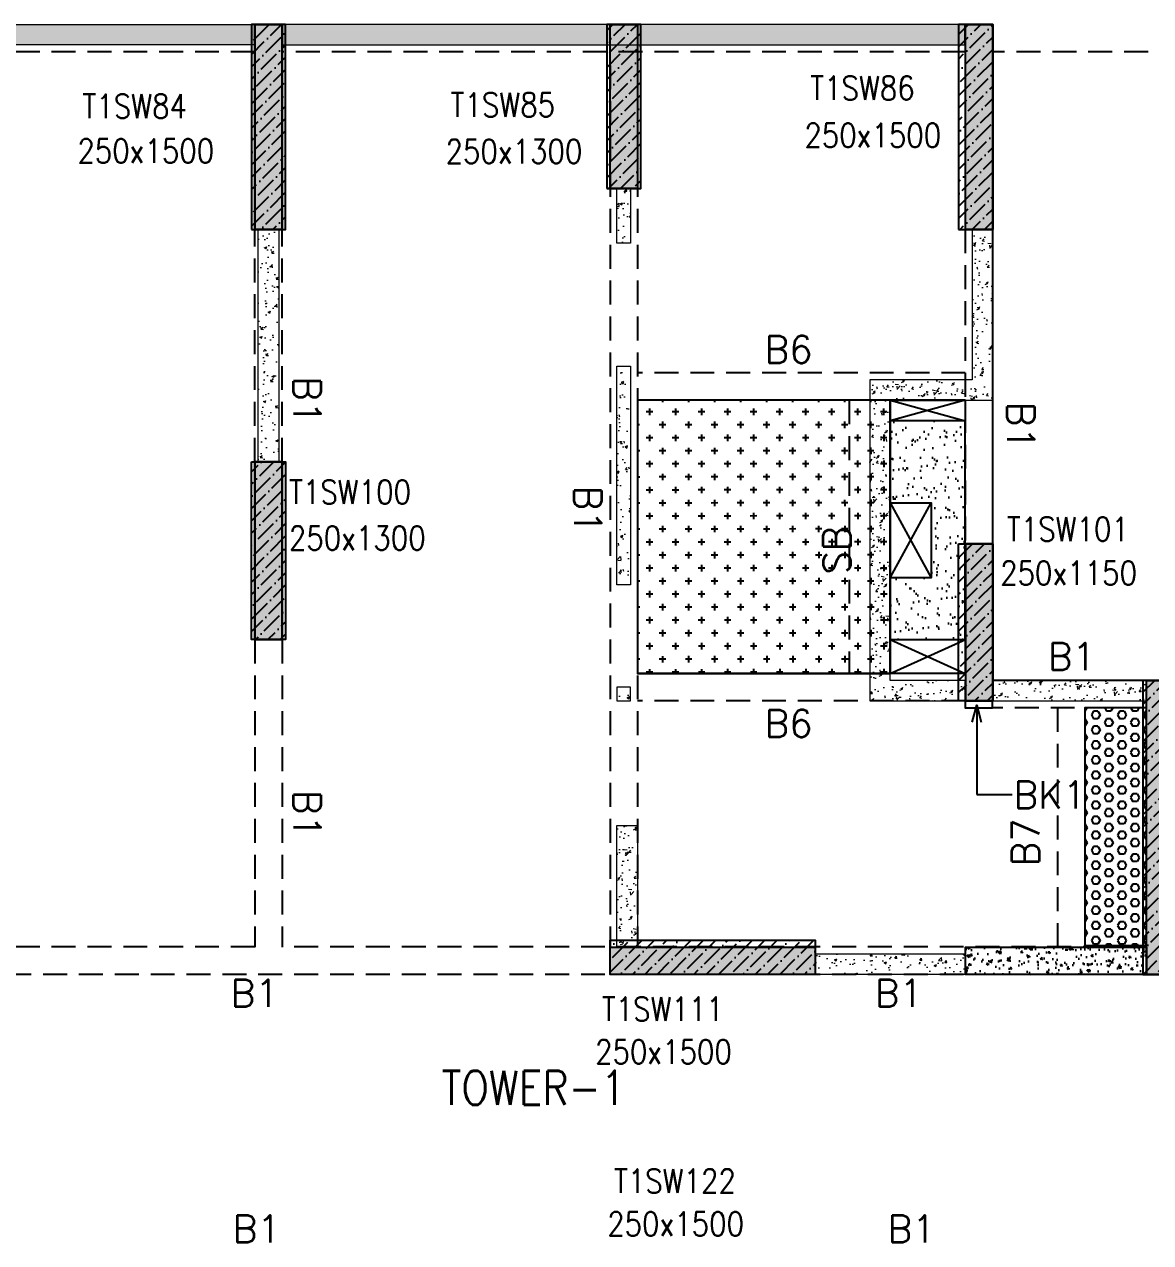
# Model space of a CAD drawing. Header units: millimetres. Extents: x 1078357 to 2594950, y -4969473 to -4636555.
# Drawn here: x 1162666 to 1170910, y -4664904 to -4655991 of the extents above; entities that cross this region are included whole.
import ezdxf

# ---------------------------------------------------------------- set-up
doc = ezdxf.new("R2010")
doc.units = ezdxf.units.MM
doc.linetypes.add('CONTINOUS', pattern=[0])
doc.linetypes.add('HIDDEN', pattern=[0.375, 0.25, -0.125])
doc.layers.get('0').update_dxf_attribs({"lineweight": 0})
for name, color, linetype in [('B-200x325', 201, 'HIDDEN'), ('B-200x375', 41, 'HIDDEN'), ('B-200x650', 241, 'HIDDEN'), ('B-300xSLAB THK.', 151, 'Continuous'), ('BK1-200x650', 241, 'HIDDEN'), ('DROP SLAB', 8, 'Continuous'), ('NON STR. RCC WALL', 6, 'Continuous'), ('S-COLUMN_SHEAR WALL', 1, 'Continuous'), ('SLAB FOLD', 8, 'Continuous'), ('TEXT', 7, 'Continuous'), ('UP TO GFRS', 1, 'Continuous')]:
    doc.layers.add(name, color=color, linetype=linetype)
for name, color, linetype, lineweight in [('COL. NO.', 30, 'Continuous', 25), ('COL. SIZE', 7, 'Continuous', 25), ('HATCH', 8, 'Continuous', 30), ('RCC UPSTAND', 43, 'Continuous', 30), ('S-NON STR RCC WALL', 8, 'Continuous', 0)]:
    doc.layers.add(name, color=color, linetype=linetype, lineweight=lineweight)
doc.styles.add('Roman', font='romans')
doc.styles.add('ROMANS', font='romans.shx', dxfattribs={"width": 0.85})
doc.dimstyles.new('HARESH', dxfattribs={"dimtxt": 150, "dimasz": 75, "dimexe": 0, "dimexo": 0, "dimgap": 25, "dimtad": 1, "dimdec": 0, "dimdsep": 46, "dimtxsty": 'Roman', "dimblk": 'OBLIQUE', "dimcen": 225, "dimdle": 25, "dimclrd": 2, "dimclre": 2, "dimclrt": 7, "dimadec": 8, "dimazin": 1, "dimtfac": 1, "dimtdec": 0, "dimtmove": 0, "dimatfit": 0, "dimfxl": 1, "dimlwd": -1, "dimlwe": -1, "dimarcsym": 0})
pattern_1 = [(50, (-5232816.98, 23531658.65), (182.184669, -15.93908554), [19.05, -209.55]), (355, (-5232816.98, 23531658.65), (-35.2434214, 191.0568452), [15.24, -167.6405842]), (100.4514447, (-5232801.8, 23531657.33), (146.9412471, 175.1177519), [16.1900088, -178.0902446]), (46.1842, (-5232816.98, 23531709.45), (271.0790409, -42.042328), [28.575, -314.325]), (96.6355576, (-5232794.4, 23531705.95), (237.404134, 247.4261246), [24.2850231, -267.1356082]), (351.1841512, (-5232816.98, 23531709.45), (237.404134, 247.4261246), [22.859967, -251.459732]), (21, (-5232791.58, 23531696.75), (151.6143913, -102.2651982), [19.05, -209.55]), (326, (-5232791.58, 23531696.75), (61.8020283, 184.1879661), [15.24, -167.64]), (71.451445, (-5232778.95, 23531688.23), (213.4164193, 81.9227689), [16.1900088, -178.0899376]), (37.5, (-5232816.985, 23531658.653), (3.08860325, 84.55503887), [0, -165.608, 0, -170.18, 0, -168.275]), (7.5, (-5232816.985, 23531658.65), (66.8196625, 100.18057482), [0, -97.028, 0, -161.798, 0, -64.135]), (327.5, (-5232873.63, 23531658.65), (135.59059517, -5.728744), [0, -63.5, 0, -198.12, 0, -262.89]), (317.5, (-5232899.03, 23531658.65), (148.1291814, 25.42649103), [0, -82.55, 0, -131.572, 0, -186.69])]
pattern_2 = [(50, (-6330041.7, 28215677.84), (182.184669, -15.93908554), [19.05, -209.55]), (355, (-6330041.7, 28215677.84), (-35.2434214, 191.0568452), [15.24, -167.6405842]), (100.4514447, (-6330026.52, 28215676.51), (146.9412471, 175.1177519), [16.1900088, -178.0902446]), (46.1842, (-6330041.7, 28215728.64), (271.0790409, -42.042328), [28.575, -314.325]), (96.6355576, (-6330019.1, 28215725.14), (237.404134, 247.4261246), [24.2850231, -267.1356082]), (351.1841512, (-6330041.7, 28215728.64), (237.404134, 247.4261246), [22.859967, -251.459732]), (21, (-6330016.3, 28215715.94), (151.6143913, -102.2651982), [19.05, -209.55]), (326, (-6330016.3, 28215715.94), (61.8020283, 184.1879661), [15.24, -167.64]), (71.451445, (-6330003.67, 28215707.42), (213.4164193, 81.9227689), [16.1900088, -178.0899376]), (37.5, (-6330041.7, 28215677.84), (3.08860325, 84.55503887), [0, -165.608, 0, -170.18, 0, -168.275]), (7.5, (-6330041.7, 28215677.84), (66.8196625, 100.18057482), [0, -97.028, 0, -161.798, 0, -64.135]), (327.5, (-6330098.34, 28215677.84), (135.59059517, -5.72874399), [0, -63.5, 0, -198.12, 0, -262.89]), (317.5, (-6330123.74, 28215677.84), (148.1291814, 25.42649103), [0, -82.55, 0, -131.572, 0, -186.69])]
pattern_3 = [(45, (903512.16, -4590022.35), (33.67596, 123.478522), [158.75, -31.75, 0, -31.75])]
pattern_4 = [(45, (903512.135, -4613405.35), (33.67596, 123.478522), [158.75, -31.75, 0, -31.75])]

# ---------------------------------------------------------------- blocks, each defined once
blk = doc.blocks.new('_Oblique')
at = {"color": 0, "linetype": 'ByBlock', "lineweight": -2}
blk.add_line((-0.5, -0.5), (0.5, 0.5), dxfattribs=at)

msp = doc.modelspace()

# ---------------------------------------------------------------- hatches: boundary and pattern name
at = {"layer": 'DROP SLAB'}
h = msp.add_hatch(dxfattribs=at)
h.set_pattern_fill('CROSS', color=8, scale=15, angle=0.03079)
h.set_pattern_definition([(180.03079016, (-2157838.37, 9381715.23), (-95.1987999, -95.3011726), [47.625, -142.875]), (270.03079016, (-2157862.2, 9381739.03), (95.3011726, -95.1987999), [47.625, -142.875])])
h.paths.add_polyline_path([(1169003.1, -4658741.4), (1167153.3, -4658741.5), (1167153.3, -4660741.4), (1169003.1, -4660741.2)])
at = {"layer": 'HATCH'}
h = msp.add_hatch(dxfattribs=at)
h.set_pattern_fill('AR-SAND', color=8, scale=3, angle=0.02985)
h.set_pattern_definition([(37.47015413, (-3862480.24, 18699617.45), (-4.72361136, 146.8264517), [0, -115.824, 0, -129.54, 0, -123.825]), (7.4701541, (-3862480.24, 18699617.45), (134.9689868, 214.9772528), [0, -62.484, 0, -104.394, 0, -40.005]), (327.4701541, (-3862573.97, 18699617.5), (237.2979035, 0.3075449), [0, -38.1, 0, -137.16, 0, -179.07]), (317.4701541, (-3862573.97, 18699617.5), (229.1017424, 66.759465), [0, -19.05, 0, -89.916, 0, -102.87])])
h.paths.add_polyline_path([(1169552.8, -4658891.2), (1169002.8, -4658891.2), (1169002.8, -4659491.2), (1169302.8, -4659491.2), (1169302.8, -4660041.2), (1169002.8, -4660041.1), (1169002.8, -4660491.2), (1169552.8, -4660491.2)])
at = {"layer": 'RCC UPSTAND'}
h = msp.add_hatch(dxfattribs=at)
h.set_pattern_fill('AR-CONC', color=8, scale=20, angle=90)
h.set_pattern_definition([(140, (-2038821.47, -7200160.78), (12.550427, 143.4520365), [15, -165]), (85, (-2038821.47, -7200160.78), (-150.438427, -27.7502667), [12, -132]), (190.4514445, (-2038820.42, -7200148.82), (-137.887998, 115.7017693), [12.7480384, -140.2284224]), (136.1842, (-2038861.47, -7200160.78), (33.103856, 213.448266), [22.5, -247.5]), (186.6356355, (-2038858.7, -7200143), (-194.82372, 186.932389), [19.122068, -210.342752]), (81.184164, (-2038861.47, -7200160.78), (-194.82372, 186.932389), [18, -198]), (111, (-2038851.47, -7200140.78), (80.523778, 119.3814104), [15, -165]), (56, (-2038851.47, -7200140.78), (-145.030009, 48.6630664), [12, -132]), (161.4514447, (-2038844.76, -7200130.83), (-64.5062306, 168.0444753), [12.748038, -140.2284224]), (127.5, (-2038821.47, -7200160.78), (-66.57877077, 2.43197106), [0, -130.4, 0, -134, 0, -132.5]), (97.5, (-2038821.47, -7200160.78), (-78.8823424, 52.6139075), [0, -76.4, 0, -127.4, 0, -50.5]), (57.5, (-2038821.47, -7200205.38), (4.51097435, 106.7644872), [0, -50, 0, -156, 0, -207]), (47.5, (-2038821.47, -7200225.38), (-20.0209965, 116.6372339), [0, -65, 0, -103.6, 0, -147])])
h.paths.add_polyline_path([(1170878.5, -4662741.3), (1170878.5, -4662941.3), (1169553.5, -4662941.3), (1169553.5, -4662741.3)])
at = {"layer": 'S-COLUMN_SHEAR WALL', "lineweight": 25, "extrusion": (-1.00316e-06, 2.11765e-11, 1)}
h = msp.add_hatch(color=1, dxfattribs=at)
h.dxf.hatch_style = 1
h.paths.add_polyline_path([(1164353.5, -4655991.3), (1164553.5, -4655991.3), (1164553.5, -4657491.2), (1164353.5, -4657491.2)])
at = {"layer": 'S-COLUMN_SHEAR WALL', "lineweight": 25, "extrusion": (1.00316e-06, 1.91639e-11, 1)}
h = msp.add_hatch(color=1, dxfattribs=at)
h.dxf.hatch_style = 1
h.paths.add_polyline_path([(1164553.5, -4655991.3), (1164353.5, -4655991.3), (1164353.5, -4657491.2), (1164553.5, -4657491.2)])
at = {"layer": 'S-COLUMN_SHEAR WALL', "lineweight": 25}
h = msp.add_hatch(color=1, dxfattribs=at)
h.dxf.hatch_style = 1
h.paths.add_polyline_path([(1166953.5, -4657191.3), (1167153.5, -4657191.3), (1167153.5, -4655991.3), (1166953.5, -4655991.3)])
at = {"layer": 'S-COLUMN_SHEAR WALL', "lineweight": 25, "extrusion": (-1.00316e-06, 2.11765e-11, 1)}
h = msp.add_hatch(color=1, dxfattribs=at)
h.dxf.hatch_style = 1
h.paths.add_polyline_path([(1169553.5, -4655991.3), (1169753.5, -4655991.3), (1169753.5, -4657491.2), (1169553.5, -4657491.2)])
h = msp.add_hatch(color=1, dxfattribs=at)
h.dxf.hatch_style = 1
h.paths.add_polyline_path([(1164353.5, -4660491.2), (1164553.5, -4660491.2), (1164553.5, -4659191.2), (1164353.5, -4659191.2)])
at = {"layer": 'S-COLUMN_SHEAR WALL', "lineweight": 25, "extrusion": (1.00316e-06, 1.91639e-11, 1)}
h = msp.add_hatch(color=1, dxfattribs=at)
h.dxf.hatch_style = 1
h.paths.add_polyline_path([(1164553.5, -4660491.2), (1164353.5, -4660491.2), (1164353.5, -4659191.2), (1164553.5, -4659191.2)])
at = {"layer": 'S-COLUMN_SHEAR WALL', "lineweight": 25, "extrusion": (-1.00316e-06, 2.11765e-11, 1)}
h = msp.add_hatch(color=1, dxfattribs=at)
h.dxf.hatch_style = 1
h.paths.add_polyline_path([(1169553.5, -4660941.3), (1169753.5, -4660941.3), (1169753.5, -4659791.2), (1169553.5, -4659791.2)])
at = {"layer": 'S-COLUMN_SHEAR WALL', "lineweight": 25}
h = msp.add_hatch(color=1, dxfattribs=at)
h.dxf.hatch_style = 1
h.paths.add_polyline_path([(1170878.5, -4660791.3), (1171078.5, -4660791.3), (1171078.5, -4662941.3), (1170878.5, -4662941.3)])
h = msp.add_hatch(color=1, dxfattribs=at)
h.dxf.hatch_style = 1
h.paths.add_polyline_path([(1166953.5, -4662741.2), (1168453.5, -4662741.2), (1168453.5, -4662941.2), (1166953.5, -4662941.2)])
at = {"layer": 'S-NON STR RCC WALL'}
h = msp.add_hatch(dxfattribs=at)
h.set_pattern_fill('AR-CONC', color=256, angle=180)
h.set_pattern_definition(pattern_2)
h.paths.add_polyline_path([(1159356.3, -4655991.2), (1164353.4, -4655991.2), (1164353.4, -4656141.2), (1159356.3, -4656141.2)])
h = msp.add_hatch(dxfattribs=at)
h.set_pattern_fill('AR-CONC', color=256)
h.set_pattern_definition(pattern_2)
h.paths.add_polyline_path([(1169550.4, -4655991.2), (1164553.3, -4655991.2), (1164553.3, -4656141.2), (1169550.4, -4656141.2)])
h = msp.add_hatch(dxfattribs=at)
h.set_pattern_fill('AR-CONC', color=256, angle=180)
h.set_pattern_definition([(50, (1167066.73, -4472621.5), (182.18467, -15.93909), [19.05, -209.55]), (355, (1167066.73, -4472621.5), (-35.24342, 191.05685), [15.24, -167.64058]), (100.45144, (1167081.92, -4472622.83), (146.94125, 175.11775), [16.19, -178.09024]), (46.1842, (1167066.73, -4472570.7), (271.07904, -42.04233), [28.575, -314.325]), (96.63556, (1167089.32, -4472574.2), (237.40413, 247.42612), [24.28502, -267.1356]), (351.18415, (1167066.73, -4472570.7), (237.40413, 247.42612), [22.85997, -251.45973]), (21, (1167092.13, -4472583.4), (151.61439, -102.2652), [19.05, -209.55]), (326, (1167092.13, -4472583.4), (61.80203, 184.18797), [15.24, -167.64]), (71.45144, (1167104.77, -4472591.93), (213.41642, 81.92277), [16.19, -178.08994]), (37.5, (1167066.735, -4472621.507), (3.088603, 84.55504), [0, -165.608, 0, -170.18, 0, -168.275]), (7.5, (1167066.735, -4472621.51), (66.819663, 100.180575), [0, -97.028, 0, -161.798, 0, -64.135]), (327.5, (1167010.09, -4472621.507), (135.590595, -5.728744), [0, -63.5, 0, -198.12, 0, -262.89]), (317.5, (1166984.69, -4472621.51), (148.12918, 25.42649), [0, -82.55, 0, -131.572, 0, -186.69])])
h.paths.add_polyline_path([(1167003.4, -4657191.2), (1167103.4, -4657191.2), (1167103.3, -4657591.2), (1167003.3, -4657591.2)])
at = {"layer": 'S-NON STR RCC WALL', "ltscale": 700}
h = msp.add_hatch(dxfattribs=at)
h.set_pattern_fill('AR-CONC', color=256)
h.set_pattern_definition([(50, (31262.4, 211681.25), (182.184669, -15.9390855), [19.05, -209.55]), (355, (31262.4, 211681.25), (-35.2434214, 191.056845), [15.24, -167.640584]), (100.4514447, (31277.58, 211679.93), (146.941247, 175.117752), [16.190009, -178.0902446]), (46.1842, (31262.4, 211732.05), (271.079041, -42.042328), [28.575, -314.325]), (96.6355576, (31285, 211728.55), (237.404134, 247.426125), [24.285023, -267.135608]), (351.184151, (31262.4, 211732.05), (237.404134, 247.426125), [22.859967, -251.459732]), (21, (31287.8, 211719.35), (151.6143913, -102.265198), [19.05, -209.55]), (326, (31287.8, 211719.35), (61.802028, 184.187966), [15.24, -167.64]), (71.451445, (31300.43, 211710.83), (213.416419, 81.922769), [16.190009, -178.0899376]), (37.5, (31262.4, 211681.254), (3.08860325, 84.5550389), [0, -165.608, 0, -170.18, 0, -168.275]), (7.5, (31262.4, 211681.25), (66.8196625, 100.1805748), [0, -97.028, 0, -161.798, 0, -64.135]), (327.5, (31205.756, 211681.254), (135.5905952, -5.728744), [0, -63.5, 0, -198.12, 0, -262.89]), (317.5, (31180.36, 211681.25), (148.1291814, 25.426491), [0, -82.55, 0, -131.572, 0, -186.69])])
h.paths.add_polyline_path([(1164378.3, -4657491.1), (1164528.3, -4657491.1), (1164528.3, -4659191.1), (1164378.3, -4659191.1)])
at = {"layer": 'S-NON STR RCC WALL'}
h = msp.add_hatch(dxfattribs=at)
h.set_pattern_fill('AR-CONC', color=256)
h.set_pattern_definition(pattern_1)
h.paths.add_polyline_path([(1168853.3, -4658591.2), (1168853.3, -4660941.2), (1169553.3, -4660941.2), (1169553.3, -4660791.2), (1169003.3, -4660791.2), (1169003.3, -4658741.2), (1169753.3, -4658741.2), (1169753.3, -4657491.1), (1169603.3, -4657491.1), (1169603.3, -4658591.2)])
h = msp.add_hatch(dxfattribs=at)
h.set_pattern_fill('AR-CONC', color=256, angle=180)
h.set_pattern_definition([(50, (2264291.45, -9156640.7), (182.184669, -15.9390855), [19.05, -209.55]), (355, (2264291.45, -9156640.7), (-35.2434214, 191.056845), [15.24, -167.640584]), (100.4514447, (2264306.63, -9156642.02), (146.941247, 175.117752), [16.190009, -178.0902446]), (46.1842, (2264291.45, -9156589.9), (271.079041, -42.042328), [28.575, -314.325]), (96.6355576, (2264314.04, -9156593.4), (237.404134, 247.426125), [24.285023, -267.135608]), (351.184151, (2264291.45, -9156589.9), (237.404134, 247.426125), [22.859967, -251.459732]), (21, (2264316.85, -9156602.6), (151.6143913, -102.265198), [19.05, -209.55]), (326, (2264316.85, -9156602.6), (61.802028, 184.187966), [15.24, -167.64]), (71.451445, (2264329.49, -9156611.12), (213.416419, 81.922769), [16.190009, -178.0899376]), (37.5, (2264291.45, -9156640.694), (3.08860325, 84.5550389), [0, -165.608, 0, -170.18, 0, -168.275]), (7.5, (2264291.45, -9156640.69), (66.8196625, 100.1805748), [0, -97.028, 0, -161.798, 0, -64.135]), (327.5, (2264234.81, -9156640.694), (135.5905952, -5.728744), [0, -63.5, 0, -198.12, 0, -262.89]), (317.5, (2264209.41, -9156640.69), (148.1291814, 25.426491), [0, -82.55, 0, -131.572, 0, -186.69])])
h.paths.add_polyline_path([(1167003.3, -4658491.2), (1167103.3, -4658491.2), (1167103.3, -4660091.2), (1167003.3, -4660091.2)])
h = msp.add_hatch(dxfattribs=at)
h.set_pattern_fill('AR-CONC', color=256, angle=180)
h.set_pattern_definition([(50, (2264278.24, -9158005.36), (182.184669, -15.9390855), [19.05, -209.55]), (355, (2264278.24, -9158005.36), (-35.2434214, 191.056845), [15.24, -167.640584]), (100.4514447, (2264293.42, -9158006.69), (146.941247, 175.117752), [16.190009, -178.0902446]), (46.1842, (2264278.24, -9157954.56), (271.079041, -42.042328), [28.575, -314.325]), (96.6355576, (2264300.83, -9157958.06), (237.404134, 247.426125), [24.285023, -267.135608]), (351.184151, (2264278.24, -9157954.56), (237.404134, 247.426125), [22.859967, -251.459732]), (21, (2264303.64, -9157967.26), (151.6143913, -102.265198), [19.05, -209.55]), (326, (2264303.64, -9157967.26), (61.802028, 184.187966), [15.24, -167.64]), (71.451445, (2264316.27, -9157975.78), (213.416419, 81.922769), [16.190009, -178.0899376]), (37.5, (2264278.236, -9158005.36), (3.08860325, 84.5550389), [0, -165.608, 0, -170.18, 0, -168.275]), (7.5, (2264278.24, -9158005.36), (66.8196625, 100.1805748), [0, -97.028, 0, -161.798, 0, -64.135]), (327.5, (2264221.594, -9158005.36), (135.5905952, -5.728744), [0, -63.5, 0, -198.12, 0, -262.89]), (317.5, (2264196.2, -9158005.36), (148.1291814, 25.426491), [0, -82.55, 0, -131.572, 0, -186.69])])
h.paths.add_polyline_path([(1167003.3, -4660941.2), (1167103.3, -4660941.2), (1167103.3, -4660841.2), (1167003.3, -4660841.2)])
h = msp.add_hatch(dxfattribs=at)
h.set_pattern_fill('AR-CONC', color=256)
h.set_pattern_definition(pattern_1)
h.paths.add_polyline_path([(1170878.3, -4660791.2), (1169753.3, -4660791.2), (1169753.3, -4660941.2), (1170878.3, -4660941.2)])
h = msp.add_hatch(dxfattribs=at)
h.set_pattern_fill('AR-CONC', color=256, angle=180)
h.set_pattern_definition([(50, (-6284531.45, 28215677.83), (182.184669, -15.93908554), [19.05, -209.55]), (355, (-6284531.45, 28215677.83), (-35.2434214, 191.0568452), [15.24, -167.6405842]), (100.4514447, (-6284516.26, 28215676.5), (146.9412471, 175.1177519), [16.1900088, -178.0902446]), (46.1842, (-6284531.45, 28215728.63), (271.0790409, -42.042328), [28.575, -314.325]), (96.6355576, (-6284508.86, 28215725.13), (237.404134, 247.4261246), [24.2850231, -267.1356082]), (351.1841512, (-6284531.45, 28215728.63), (237.404134, 247.4261246), [22.859967, -251.459732]), (21, (-6284506.05, 28215715.93), (151.6143913, -102.2651982), [19.05, -209.55]), (326, (-6284506.05, 28215715.93), (61.8020283, 184.1879661), [15.24, -167.64]), (71.451445, (-6284493.41, 28215707.41), (213.4164193, 81.9227689), [16.1900088, -178.0899376]), (37.5, (-6284531.446, 28215677.833), (3.08860325, 84.55503887), [0, -165.608, 0, -170.18, 0, -168.275]), (7.5, (-6284531.45, 28215677.83), (66.8196625, 100.18057482), [0, -97.028, 0, -161.798, 0, -64.135]), (327.5, (-6284588.09, 28215677.83), (135.59059517, -5.72874399), [0, -63.5, 0, -198.12, 0, -262.89]), (317.5, (-6284613.49, 28215677.83), (148.1291814, 25.42649103), [0, -82.55, 0, -131.572, 0, -186.69])])
h.paths.add_polyline_path([(1167003.3, -4661851.2), (1167153.3, -4661851.2), (1167153.3, -4662741.1), (1167003.3, -4662741.1)])
at = {"layer": 'S-NON STR RCC WALL', "ltscale": 700}
h = msp.add_hatch(dxfattribs=at)
h.set_pattern_fill('AR-CONC', color=256)
h.set_pattern_definition([(50, (1128487.11, -4480887.99), (182.18467, -15.93909), [19.05, -209.55]), (355, (1128487.11, -4480887.99), (-35.24342, 191.05685), [15.24, -167.64058]), (100.45144, (1128502.3, -4480889.31), (146.94125, 175.11775), [16.19, -178.09024]), (46.1842, (1128487.11, -4480837.19), (271.07904, -42.04233), [28.575, -314.325]), (96.63556, (1128509.7, -4480840.7), (237.40413, 247.42612), [24.28502, -267.1356]), (351.18415, (1128487.1, -4480837.19), (237.40413, 247.42612), [22.85997, -251.45973]), (21, (1128512.51, -4480849.89), (151.61439, -102.2652), [19.05, -209.55]), (326, (1128512.51, -4480849.89), (61.80203, 184.18797), [15.24, -167.64]), (71.45144, (1128525.15, -4480858.4), (213.41642, 81.92277), [16.19, -178.08994]), (37.5, (1128487.11, -4480887.986), (3.088603, 84.55504), [0, -165.608, 0, -170.18, 0, -168.275]), (7.5, (1128487.11, -4480887.99), (66.819663, 100.180575), [0, -97.028, 0, -161.798, 0, -64.135]), (327.5, (1128430.47, -4480887.986), (135.590595, -5.728744), [0, -63.5, 0, -198.12, 0, -262.89]), (317.5, (1128405.07, -4480887.99), (148.12918, 25.42649), [0, -82.55, 0, -131.572, 0, -186.69])])
h.paths.add_polyline_path([(1169553.1, -4662941.1), (1168453.1, -4662941.2), (1168453.1, -4662791.2), (1169553.1, -4662791.2)])
at = {"layer": 'SLAB FOLD', "ltscale": 1000}
h = msp.add_hatch(dxfattribs=at)
h.set_pattern_fill('HEX', color=8, scale=10, angle=180)
h.set_pattern_definition([(180, (1109278.52, -4473986.17), (-7e-15, -54.992613), [31.75, -63.5]), (300, (1109278.52, -4473986.17), (47.625, 27.496307), [31.75, -63.5]), (240, (1109246.77, -4473986.17), (47.625, -27.496307), [31.75, -63.5])])
h.paths.add_polyline_path([(1170878.5, -4662730.6), (1170428.5, -4662730.6), (1170427.9, -4660991.2), (1170877.9, -4660991.2)])
at = {"layer": 'UP TO GFRS', "lineweight": 25}
h = msp.add_hatch(dxfattribs=at)
h.set_pattern_fill('ANSI36', color=8, scale=20)
h.set_pattern_definition(pattern_4)
h.paths.add_polyline_path([(1164328.5, -4657491.2), (1164578.5, -4657491.2), (1164578.5, -4655991.3), (1164328.5, -4655991.3)])
h = msp.add_hatch(dxfattribs=at)
h.set_pattern_fill('ANSI36', color=8, scale=20)
h.set_pattern_definition(pattern_4)
h.paths.add_polyline_path([(1166928.5, -4657191.3), (1167178.5, -4657191.3), (1167178.5, -4655991.3), (1166928.5, -4655991.3)])
h = msp.add_hatch(dxfattribs=at)
h.set_pattern_fill('ANSI36', color=8, scale=20)
h.set_pattern_definition(pattern_4)
h.paths.add_polyline_path([(1169503.5, -4657491.2), (1169753.5, -4657491.2), (1169753.5, -4655991.3), (1169503.5, -4655991.3)])
h = msp.add_hatch(dxfattribs=at)
h.set_pattern_fill('ANSI36', color=8, scale=20)
h.set_pattern_definition(pattern_4)
h.paths.add_polyline_path([(1164328.5, -4659191.2), (1164578.5, -4659191.2), (1164578.5, -4660491.2), (1164328.5, -4660491.2)])
h = msp.add_hatch(dxfattribs=at)
h.set_pattern_fill('ANSI36', color=8, scale=20)
h.set_pattern_definition(pattern_3)
h.paths.add_polyline_path([(1169503.6, -4659791.2), (1169753.6, -4659791.2), (1169753.6, -4660941.2), (1169503.6, -4660941.2)])
h = msp.add_hatch(dxfattribs=at)
h.set_pattern_fill('ANSI36', color=8, scale=20)
h.set_pattern_definition(pattern_3)
h.paths.add_polyline_path([(1170853.6, -4662941.3), (1171103.6, -4662941.3), (1171103.6, -4660791.3), (1170853.6, -4660791.3)])
h = msp.add_hatch(dxfattribs=at)
h.set_pattern_fill('ANSI36', color=8, scale=20)
h.set_pattern_definition(pattern_4)
h.paths.add_polyline_path([(1166953.5, -4662691.2), (1168453.5, -4662691.2), (1168453.5, -4662941.2), (1166953.5, -4662941.2)])

# ---------------------------------------------------------------- linework, layer by layer
at = {"layer": 'B-200x325', "ltscale": 700}
for p, q in [((1169553.4, -4658541.6, 0), (1167153.4, -4658541.5, 0)), ((1169553.2, -4660941.3, 0), (1167153.3, -4660941.3, 0))]:
    msp.add_line(p, q, dxfattribs=at)
at = {"layer": 'B-200x325', "linetype": 'Continuous', "ltscale": 700}
for p, q in [((1169553.4, -4658741.6, 0), (1167153.4, -4658741.5, 0)), ((1169553.2, -4660741.3, 0), (1167153.3, -4660741.3, 0))]:
    msp.add_line(p, q, dxfattribs=at)
at = {"layer": 'B-200x375', "ltscale": 700}
msp.add_line((1170228.2, -4660991.3, 0), (1170228.2, -4662741.3, 0), dxfattribs=at)
at = {"layer": 'B-200x375', "linetype": 'Continuous', "ltscale": 700}
msp.add_line((1170428.2, -4660991.3, 0), (1170428.2, -4662730.6, 0), dxfattribs=at)
at = {"layer": 'B-200x650', "linetype": 'HIDDEN', "ltscale": 700}
for p, q in [((1164353.3, -4656191.2, 0), (1159353.3, -4656191.2, 0)), ((1169553.3, -4656191.2, 0), (1164553.3, -4656191.2, 0)), ((1172203.4, -4656191.1, 0), (1169753.7, -4656191.1, -50)), ((1166953.3, -4656291.2, 0), (1166953.3, -4662741.1, 0)), ((1167153.3, -4656291.2, 0), (1167153.3, -4662741.1, 0)), ((1164353.3, -4659191.1, 0), (1164353.3, -4657491.1, 0)), ((1164553.3, -4659191.1, 0), (1164553.3, -4657491.1, 0)), ((1169553.3, -4657491.1, 0), (1169553.3, -4659991.2, 0)), ((1164353.3, -4660491.2, 0), (1164353.3, -4662741.2, 0)), ((1164553.3, -4660491.2, 0), (1164553.3, -4662741.2, 0)), ((1170878.5, -4660991.2, 0), (1169753.2, -4660991.2, 0)), ((1164353.3, -4662741.1, 0), (1158678.5, -4662741.1, 0)), ((1170853.5, -4662741.1, 0), (1164553.3, -4662741.1, 0)), ((1170853.5, -4662941.1, 0), (1158678.5, -4662941.1, 0))]:
    msp.add_line(p, q, dxfattribs=at)
at = {"layer": 'B-200x650', "linetype": 'CONTINOUS', "ltscale": 700}
for p, q in [((1169753.3, -4657491.1, 0), (1169753.3, -4659991.2, 0)), ((1170878.5, -4660791.2, 0), (1169753.2, -4660791.2, 0))]:
    msp.add_line(p, q, dxfattribs=at)
at = {"layer": 'B-300xSLAB THK.', "linetype": 'HIDDEN', "ltscale": 700}
msp.add_line((1168703.1, -4658741.5, 0), (1168703.1, -4660741.3, 0), dxfattribs=at)
at = {"layer": 'B-300xSLAB THK.', "linetype": 'ByBlock', "ltscale": 700}
msp.add_line((1169003.1, -4658741.5, 0), (1169003.1, -4660741.3, 0), dxfattribs=at)
at = {"layer": 'BK1-200x650', "linetype": 'Continuous', "ltscale": 700, "elevation": 0}
msp.add_lwpolyline([(1169753.4, -4660941.2), (1169553.4, -4660941.2), (1169553.4, -4660991.4), (1169753.4, -4660991.4)], close=True, dxfattribs=at)
at = {"layer": 'DROP SLAB', "color": 3, "linetype": 'CONTINOUS', "ltscale": 500}
for p, q in [((1169553.1, -4658741.3, 0), (1169003.1, -4658891.3, 0)), ((1169003.9, -4658741.5, 0), (1169553.1, -4658891.3, 0)), ((1169003.4, -4659491.2, 0), (1169303.4, -4660041.2, 0)), ((1169003.4, -4660041.2, 0), (1169303.4, -4659491.2, 0)), ((1169003.5, -4660491.2, 0), (1169553.4, -4660741.3, 0)), ((1169003.5, -4660741.3, 0), (1169553.5, -4660491.2, 0))]:
    msp.add_line(p, q, dxfattribs=at)
at = {"layer": 'DROP SLAB', "color": 3, "linetype": 'CONTINOUS', "ltscale": 500, "elevation": 0}
for points in [[(1169003.1, -4658741.4), (1167153.3, -4658741.5), (1167153.3, -4660741.4), (1169003.1, -4660741.2)], [(1169003.1, -4658741.5), (1169553.1, -4658741.5), (1169553.1, -4658891.3), (1169003.1, -4658891.3)], [(1169003.4, -4659491.2), (1169303.4, -4659491.2), (1169303.4, -4660041.2), (1169003.4, -4660041.2)], [(1169003.5, -4660491.2), (1169553.4, -4660491.2), (1169553.4, -4660741.3), (1169003.5, -4660741.3)]]:
    msp.add_lwpolyline(points, close=True, dxfattribs=at)
at = {"layer": 'NON STR. RCC WALL', "elevation": 0}
msp.add_lwpolyline([(1170878.5, -4662741.3), (1170878.5, -4662941.3), (1169553.5, -4662941.3), (1169553.5, -4662741.3)], close=True, dxfattribs=at)
at = {"layer": 'S-COLUMN_SHEAR WALL', "color": 1, "lineweight": 25, "extrusion": (-1.00316e-06, 2.11765e-11, 1), "elevation": -1.2}
for points in [[(1164353.5, -4655991.3), (1164553.5, -4655991.3), (1164553.5, -4657491.2), (1164353.5, -4657491.2)], [(1169553.5, -4655991.3), (1169753.5, -4655991.3), (1169753.5, -4657491.2), (1169553.5, -4657491.2)], [(1164353.5, -4660491.2), (1164553.5, -4660491.2), (1164553.5, -4659191.2), (1164353.5, -4659191.2)], [(1169553.5, -4660941.3), (1169753.5, -4660941.3), (1169753.5, -4659791.2), (1169553.5, -4659791.2)]]:
    msp.add_lwpolyline(points, close=True, dxfattribs=at)
at = {"layer": 'S-COLUMN_SHEAR WALL', "color": 1, "lineweight": 25, "extrusion": (1.00316e-06, 1.91639e-11, 1), "elevation": 1.2}
for points in [[(1164553.5, -4655991.3), (1164353.5, -4655991.3), (1164353.5, -4657491.2), (1164553.5, -4657491.2)], [(1164553.5, -4660491.2), (1164353.5, -4660491.2), (1164353.5, -4659191.2), (1164553.5, -4659191.2)]]:
    msp.add_lwpolyline(points, close=True, dxfattribs=at)
at = {"layer": 'S-COLUMN_SHEAR WALL', "color": 1, "lineweight": 25, "elevation": 0}
for points in [[(1166953.5, -4655991.3), (1167153.5, -4655991.3), (1167153.5, -4657191.3), (1166953.5, -4657191.3)], [(1170878.5, -4660791.3), (1171078.5, -4660791.3), (1171078.5, -4662941.3), (1170878.5, -4662941.3)], [(1166953.5, -4662741.2), (1168453.5, -4662741.2), (1168453.5, -4662941.2), (1166953.5, -4662941.2)]]:
    msp.add_lwpolyline(points, close=True, dxfattribs=at)
at = {"layer": 'S-NON STR RCC WALL', "elevation": 0}
for points in [[(1159356.3, -4655991.2), (1164353.4, -4655991.2), (1164353.4, -4656141.2), (1159356.3, -4656141.2)], [(1169550.4, -4655991.2), (1164553.3, -4655991.2), (1164553.3, -4656141.2), (1169550.4, -4656141.2)], [(1167003.3, -4657191.2), (1167103.3, -4657191.2), (1167103.3, -4657591.2), (1167003.3, -4657591.2)], [(1168853.3, -4658591.2), (1168853.3, -4660941.2), (1169553.3, -4660941.2), (1169553.3, -4660791.2), (1169003.3, -4660791.2), (1169003.3, -4658741.2), (1169753.3, -4658741.2), (1169753.3, -4657491.1), (1169603.3, -4657491.1), (1169603.3, -4658591.2)], [(1170878.3, -4660791.2), (1169753.3, -4660791.2), (1169753.3, -4660941.2), (1170878.3, -4660941.2)]]:
    msp.add_lwpolyline(points, close=True, dxfattribs=at)
at = {"layer": 'S-NON STR RCC WALL', "ltscale": 700, "elevation": 0}
for points in [[(1164378.3, -4657491.1), (1164528.3, -4657491.1), (1164528.3, -4659191.1), (1164378.3, -4659191.1)], [(1167003.3, -4658491.2), (1167103.3, -4658491.2), (1167103.3, -4660091.2), (1167003.3, -4660091.2)], [(1167003.3, -4660941.2), (1167103.3, -4660941.2), (1167103.3, -4660841.2), (1167003.3, -4660841.2)], [(1167003.3, -4661851.2), (1167153.3, -4661851.2), (1167153.3, -4662741.1), (1167003.3, -4662741.1)], [(1169553.1, -4662941.1), (1168453.1, -4662941.2), (1168453.1, -4662791.2), (1169553.1, -4662791.2)]]:
    msp.add_lwpolyline(points, close=True, dxfattribs=at)
at = {"layer": 'SLAB FOLD', "color": 8, "ltscale": 1000, "elevation": 0}
msp.add_lwpolyline([(1169552.8, -4658891.2), (1169002.8, -4658891.2), (1169002.8, -4659491.2), (1169302.8, -4659491.2), (1169302.8, -4660041.2), (1169002.8, -4660041.1), (1169002.8, -4660491.2), (1169552.8, -4660491.2), (1169552.8, -4658891.2)], dxfattribs=at)
msp.add_lwpolyline([(1170428.4, -4662730.6), (1170878.4, -4662730.6), (1170878.4, -4660991.2), (1170428.4, -4660991.2)], close=True, dxfattribs=at)
at = {"layer": 'UP TO GFRS', "color": 3, "lineweight": 25, "elevation": 0}
for points in [[(1164328.5, -4657491.2), (1164578.5, -4657491.2), (1164578.5, -4655991.3), (1164328.5, -4655991.3)], [(1166928.5, -4657191.3), (1167178.5, -4657191.3), (1167178.5, -4655991.3), (1166928.5, -4655991.3)], [(1169503.5, -4657491.2), (1169753.5, -4657491.2), (1169753.5, -4655991.3), (1169503.5, -4655991.3)], [(1164328.5, -4659191.2), (1164578.5, -4659191.2), (1164578.5, -4660491.2), (1164328.5, -4660491.2)], [(1169503.5, -4659791.2), (1169753.5, -4659791.2), (1169753.5, -4660941.2), (1169503.5, -4660941.2)], [(1170853.5, -4662941.3), (1171103.5, -4662941.3), (1171103.5, -4660791.3), (1170853.5, -4660791.3)], [(1166953.5, -4662691.2), (1168453.5, -4662691.2), (1168453.5, -4662941.2), (1166953.5, -4662941.2)]]:
    msp.add_lwpolyline(points, close=True, dxfattribs=at)

# ---------------------------------------------------------------- texts
at = {"layer": 'B-200x325', "linetype": 'Continuous', "ltscale": 700, "style": 'ROMANS'}
for p in [(1168083.8, -4658469.4, -2.7), (1168083.8, -4661206.6, -2.7)]:
    msp.add_text('B6', height=200, rotation=0.00055, dxfattribs=at).set_placement(p)
at = {"layer": 'B-200x375', "linetype": 'Continuous', "ltscale": 700, "style": 'ROMANS'}
msp.add_text('B7', height=200, rotation=90.00094, dxfattribs=at).set_placement((1170093.4, -4662150.7, -2.7))
at = {"layer": 'B-200x650', "linetype": 'HIDDEN', "ltscale": 500, "style": 'ROMANS'}
for rotation, p in [(269.99906, (1164636.5, -4658566.2, -2.7)), (269.99906, (1169859.8, -4658753.3, -2.7)), (269.99906, (1166691.3, -4659366.1, -2.7)), (359.99906, (1170156, -4660715.3, -2.7)), (269.99906, (1164636.5, -4661593.1, -2.7)), (359.99906, (1164175.9, -4663178.3, -2.7)), (359.99906, (1168890.4, -4663178.3, -2.7)), (0.00094, (1164190.7, -4664903.9, -2.7)), (0.00094, (1168983.7, -4664903.9, -2.7))]:
    msp.add_text('B1', height=200, rotation=rotation, dxfattribs=at).set_placement(p)
at = {"layer": 'B-300xSLAB THK.', "linetype": 'Continuous', "ltscale": 700, "style": 'ROMANS'}
msp.add_text('SB', height=200, rotation=90.00094, dxfattribs=at).set_placement((1168712.1, -4660015.6, -2.7))
at = {"layer": 'BK1-200x650', "linetype": 'Continuous', "ltscale": 700, "style": 'ROMANS'}
msp.add_text('BK1', height=200, rotation=359.99906, dxfattribs=at).set_placement((1169906.5, -4661727.7, -2.7))
at = {"layer": 'COL. NO.', "linetype": 'Continuous', "style": 'ROMANS', "width": 0.85}
for s, p in [('T1SW86', (1168417.8, -4656544.4, -320.4)), ('T1SW84', (1163091.3, -4656677.2, -320.4)), ('T1SW85', (1165785.9, -4656667.2, -320.4)), ('T1SW100', (1164603.6, -4659500, -320.4)), ('T1SW101', (1169857.8, -4659771.6, -320.4)), ('T1SW111', (1166892.8, -4663282, -320.4)), ('T1SW122', (1166981.5, -4664540.6, -320.4))]:
    msp.add_text(s, height=175, dxfattribs=at).set_placement(p)
at = {"layer": 'COL. SIZE', "linetype": 'Continuous', "style": 'ROMANS', "width": 0.85}
for s, p in [('250x1500', (1168375.7, -4656890.2, -320.4)), ('250x1500', (1163054.6, -4657004.6, -320.4)), ('250x1300', (1165749.2, -4657008.4, -320.4)), ('250x1300', (1164602.4, -4659836.8, -320.4)), ('250x1150', (1169808.7, -4660092.4, -320.4)), ('250x1500', (1166843.6, -4663595.4, -320.4)), ('250x1500', (1166932.3, -4664854, -320.4))]:
    msp.add_text(s, height=175, dxfattribs=at).set_placement(p)
at = {"layer": 'TEXT', "color": 6, "insert": (1167067.9, -4663646, 0.1), "char_height": 250, "width": 162, "attachment_point": 3, "rotation": 0.00094, "style": 'ROMANS'}
msp.add_mtext('TOWER-1', dxfattribs=at)

# ---------------------------------------------------------------- leaders
at = {"layer": 'BK1-200x650', "linetype": 'Continuous', "ltscale": 700}
msp.add_leader([(1169636.9, -4660971.6, 0), (1169636.9, -4661625.5, 0), (1169895.7, -4661625.5, 0)], dimstyle='HARESH', override={"dimasz": 125, "dimgap": 25, "dimtad": 0, "dimldrblk": 'Open30'}, dxfattribs=at)

doc.saveas('drawing.dxf')
